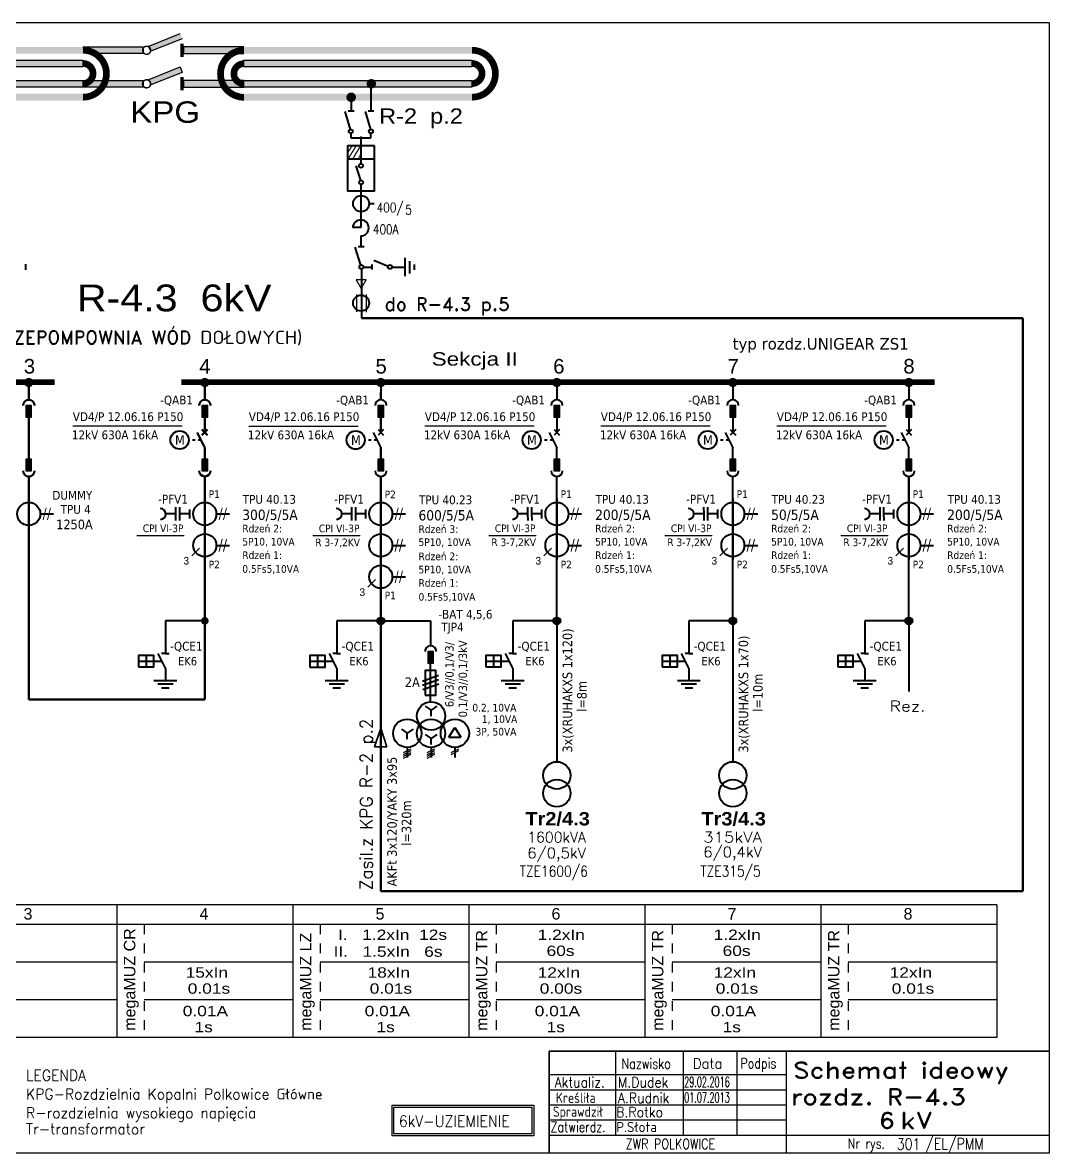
# Model space of a CAD drawing. Header units: millimetres. Extents: x 0 to 420, y 0 to 295.
# Drawn here: x 152.2 to 420.1, y 0 to 295 of the extents above; entities that cross this region are included whole.
import ezdxf
from ezdxf.enums import TextEntityAlignment as Align

# ---------------------------------------------------------------- set-up
doc = ezdxf.new("R2010")
doc.units = ezdxf.units.MM
doc.linetypes.add('EPL_DASH', pattern=[1, 0.5, -0.5])
for name, color, linetype, lineweight in [('EPLAN108', 5, 'Continuous', 35), ('EPLAN300', 5, 'Continuous', 25), ('EPLAN311', 1, 'Continuous', 25)]:
    doc.layers.add(name, color=color, linetype=linetype, lineweight=lineweight)
for name, color, linetype in [('LINIE', 7, 'Continuous'), ('NAPISY', 7, 'Continuous'), ('STYKI', 7, 'Continuous')]:
    doc.layers.add(name, color=color, linetype=linetype)
doc.styles.add('Arial', font='arial.ttf', dxfattribs={"width": 1.3, "oblique": 10, "height": 4})
doc.styles.add('Arial1', font='arialbd.ttf', dxfattribs={"width": 1.3, "oblique": 10, "height": 4})
doc.styles.add('ROMAND', font='romand', dxfattribs={"width": 0.8, "oblique": 10, "height": 6})
doc.styles.add('ROMANS', font='romans', dxfattribs={"width": 0.9, "oblique": 15, "height": 3.76})
doc.styles.add('Tahoma', font='tahoma.ttf')

# ---------------------------------------------------------------- blocks, each defined once
blk = doc.blocks.new('*U21')
at = {"color": 0}
mesh = blk.add_polyface(dxfattribs=at)
corners = [(0, 0), (3.75, 6.51), (-3.76, 6.5)]
mesh.append_faces([[corners[k] for k in face] for face in [(0, 1, 2)]], dxfattribs={"color": 0})

msp = doc.modelspace()

# ---------------------------------------------------------------- hatches: boundary and pattern name
at = {"layer": 'EPLAN300', "linetype": 'Continuous', "lineweight": 25, "ltscale": 4}
for points in [[(153.04, 192.08), (154.54, 192.08), (154.54, 195.08), (153.04, 195.08)], [(198.97, 192.09), (200.47, 192.09), (200.47, 195.09), (198.97, 195.09)], [(244.89, 192.08), (246.39, 192.08), (246.39, 195.08), (244.89, 195.08)], [(290.82, 192.09), (292.32, 192.09), (292.32, 195.09), (290.82, 195.09)], [(336.74, 192.09), (338.24, 192.09), (338.24, 195.09), (336.74, 195.09)], [(382.67, 192.09), (384.17, 192.09), (384.17, 195.09), (382.67, 195.09)], [(153.04, 178.08), (154.54, 178.08), (154.54, 181.08), (153.04, 181.08)], [(198.97, 178.09), (200.47, 178.09), (200.47, 181.09), (198.97, 181.09)], [(244.89, 178.08), (246.39, 178.08), (246.39, 181.08), (244.89, 181.08)], [(290.82, 178.09), (292.32, 178.09), (292.32, 181.09), (290.82, 181.09)], [(336.74, 178.09), (338.24, 178.09), (338.24, 181.09), (336.74, 181.09)], [(382.67, 178.09), (384.17, 178.09), (384.17, 181.09), (382.67, 181.09)], [(257.89, 127.9), (259.39, 127.9), (259.39, 130.9), (257.89, 130.9)]]:
    msp.add_hatch(color=7, dxfattribs=at).paths.add_polyline_path(points, flags=0)
h = msp.add_hatch(color=7, dxfattribs=at)
edge = h.paths.add_edge_path()
edge.add_arc((199.72, 138.9), 1, 0, 360)
h = msp.add_hatch(color=7, dxfattribs=at)
edge = h.paths.add_edge_path()
edge.add_arc((245.64, 138.9), 1, 0, 360)
h = msp.add_hatch(color=7, dxfattribs=at)
edge = h.paths.add_edge_path()
edge.add_arc((291.57, 138.9), 1, 0, 360)
h = msp.add_hatch(color=7, dxfattribs=at)
edge = h.paths.add_edge_path()
edge.add_arc((337.49, 138.9), 1, 0, 360)
h = msp.add_hatch(color=7, dxfattribs=at)
edge = h.paths.add_edge_path()
edge.add_arc((383.42, 138.9), 1, 0, 360)

# ---------------------------------------------------------------- linework, layer by layer
msp.add_line((0, 295), (420, 295))
at = {"color": 7}
for p, q in [((184.94, 288.79), (193.3, 292.17)), ((193.83, 290.73), (185.63, 287.55)), ((167.92, 288.67), (183.67, 288.67)), ((183.67, 286.92), (169.67, 286.92)), ((183.67, 288.67), (183.67, 286.92)), ((185.64, 287.68), (185, 288.9)), ((185.63, 287.55), (185.05, 288.79)), ((209.92, 288.67), (194.17, 288.67)), ((194.17, 288.67), (194.17, 286.92)), ((194.17, 286.92), (209.92, 286.92)), ((184.94, 280.04), (193.3, 283.42)), ((193.3, 283.42), (193.83, 281.98)), ((193.83, 281.98), (185.63, 278.8)), ((167.92, 279.92), (183.67, 279.92)), ((183.67, 278.17), (167.92, 278.17)), ((183.67, 279.92), (183.67, 278.17)), ((209.92, 279.92), (194.17, 279.92)), ((194.17, 279.92), (194.17, 278.17)), ((194.17, 278.17), (209.92, 278.17)), ((165.24, 189.75), (193.78, 189.75)), ((211.17, 189.74), (239.71, 189.74)), ((257.09, 189.75), (285.63, 189.75)), ((303.02, 189.75), (331.56, 189.75)), ((348.94, 189.75), (377.48, 189.75)), ((181.96, 161.19), (194.31, 161.19)), ((227.89, 161.16), (240.24, 161.16)), ((273.81, 161.19), (286.16, 161.19)), ((319.74, 161.19), (332.09, 161.19)), ((365.66, 161.19), (378.01, 161.19)), ((406.38, 64.82), (5.87, 64.82)), ((176.75, 64.82), (176.75, 30.16)), ((222.68, 64.82), (222.68, 30.16)), ((268.6, 64.82), (268.6, 30.16)), ((314.53, 64.82), (314.53, 30.16)), ((360.45, 64.82), (360.45, 30.16)), ((406.38, 64.82), (406.38, 30.16)), ((406.38, 59.69), (5.87, 59.69)), ((176.75, 49.84), (92.06, 49.84)), ((222.68, 49.84), (183.91, 49.84)), ((268.6, 49.84), (229.83, 49.84)), ((314.53, 49.84), (275.76, 49.84)), ((360.45, 49.84), (321.68, 49.84)), ((406.38, 49.84), (367.61, 49.84)), ((176.75, 40), (92.06, 40)), ((222.68, 40), (183.91, 40)), ((268.6, 40), (229.83, 40)), ((314.53, 40), (275.76, 40)), ((360.45, 40), (321.68, 40)), ((406.38, 40), (367.61, 40)), ((406.38, 30.16), (5.87, 30.16)), ((324.56, 26.59), (324.56, 20.5)), ((338.5, 26.59), (338.5, 4.69)), ((289.59, 20.5), (351.44, 20.5)), ((324.56, 20.5), (324.56, 4.69)), ((289.64, 16.58), (351.44, 16.58)), ((248.58, 12.56), (285.58, 12.56)), ((248.58, 4.56), (248.58, 12.56)), ((249.08, 12.06), (285.08, 12.06)), ((249.08, 5.06), (249.08, 12.06)), ((285.08, 12.06), (285.08, 5.06)), ((285.58, 12.56), (285.58, 4.56)), ((289.59, 12.66), (351.44, 12.66)), ((289.59, 8.73), (351.44, 8.73)), ((285.58, 4.56), (248.58, 4.56)), ((285.08, 5.06), (249.08, 5.06))]:
    msp.add_line(p, q, dxfattribs=at)
at = {"color": 7, "lineweight": 40}
for p, q in [((243.15, 272.01), (243.15, 278.14)), ((237.9, 274.64), (237.9, 272.01)), ((237.14, 272.01), (238.7, 272.01)), ((242.3, 272.01), (243.86, 272.01)), ((237.81, 266.08), (237.81, 264.93)), ((243.06, 264.93), (243.06, 266.08)), ((237.81, 264.93), (243.06, 264.93)), ((240.46, 264.93), (240.46, 258.16)), ((236.96, 259.48), (243.96, 259.48)), ((240.46, 252.77), (240.46, 241.51)), ((242.6, 247.8), (243.95, 247.8)), ((240.46, 241.51), (238.32, 241.51)), ((240.46, 241.55), (240.46, 241.51)), ((240.46, 239.33), (240.46, 236.61)), ((239.74, 236.61), (241.3, 236.61)), ((251.91, 233.61), (251.91, 228.8)), ((152.91, 231.94), (152.91, 230.5)), ((240.57, 230.8), (240.57, 217.86)), ((241.06, 231.23), (243.29, 231.23)), ((243.29, 231.87), (243.29, 230.62)), ((248.54, 231.23), (251.95, 231.23)), ((253.15, 232.76), (253.15, 229.57)), ((254.38, 231.91), (254.38, 230.47))]:
    msp.add_line(p, q, dxfattribs=at)
at = {"color": 7, "lineweight": 20}
for p, q in [((238.16, 262.88), (236.96, 260.99)), ((239.25, 262.88), (236.96, 259.23)), ((240.38, 262.89), (238.34, 259.48)), ((240.46, 260.79), (239.71, 259.48))]:
    msp.add_line(p, q, dxfattribs=at)
at = {"color": 7, "lineweight": 25}
for p, q in [((239.3, 224.07), (239.3, 219.51)), ((241.81, 224.1), (241.81, 219.49))]:
    msp.add_line(p, q, dxfattribs=at)
at = {"color": 7, "lineweight": 50}
for p, q in [((413.19, 217.86), (240.57, 217.86)), ((413.19, 217.86), (413.19, 68.34)), ((413.19, 68.34), (245.64, 68.34))]:
    msp.add_line(p, q, dxfattribs=at)
at = {"color": 7, "lineweight": 35}
for p, q in [((244.03, 106.07), (245.64, 110.9)), ((245.64, 110.9), (247.25, 106.07)), ((247.25, 106.07), (244.03, 106.07)), ((289.59, 0), (289.59, 26.59))]:
    msp.add_line(p, q, dxfattribs=at)
at = {"color": 7, "linetype": 'EPL_DASH', "ltscale": 5}
for p, q in [((183.91, 59.69), (183.91, 30.16)), ((229.83, 59.69), (229.83, 30.16)), ((275.76, 59.69), (275.76, 30.16)), ((321.68, 59.69), (321.68, 30.16)), ((367.61, 59.69), (367.61, 30.16))]:
    msp.add_line(p, q, dxfattribs=at)
at = {"color": 7, "const_width": 1.75}
for points in [[(167.92, 275.54, 0.414214), (174.05, 281.67, 0.414214), (167.92, 287.79, 1)], [(209.94, 287.77, 0.414214), (203.81, 281.64, 1)], [(269.42, 275.54, 0.414214), (275.55, 281.67, 0.414214), (269.42, 287.79, 1)], [(167.92, 279.1, 0.414214), (170.55, 281.72, 0.414214), (167.92, 284.35, 1)], [(209.92, 284.29, 0.414214), (207.3, 281.67, 1)], [(269.42, 279.1, 0.414214), (272.05, 281.72, 0.414214), (269.42, 284.35, 1)], [(203.81, 281.64, 0.414214), (209.94, 275.52, 1)], [(207.3, 281.67, 0.414214), (209.92, 279.04, 1)]]:
    msp.add_lwpolyline(points, format="xyb", dxfattribs=at)
at = {"color": 7}
for points, const_width in [([(183.5, 287.79, 1), (185.6, 287.79, 1)], 0.35), ([(183.51, 287.78, 1), (185.61, 287.78, 1)], 0.35), ([(183.44, 279.02, 1), (185.54, 279.02, 1)], 0.35), ([(183.5, 279.04, 1), (185.6, 279.04, 1)], 0.35), ([(242.55, 279.04, 1), (243.79, 279.04, 1)], 1.21), ([(242.55, 279.04, 1), (243.79, 279.04, 1)], 1.21), ([(237.27, 275.51, 1), (238.52, 275.51, 1)], 1.21), ([(237.3, 275.54, 1), (238.54, 275.54, 1)], 1.21), ([(153.19, 201.1, 1), (154.39, 201.1, 1)], 1.19), ([(153.3, 201.1, 1), (154.29, 201.1, 1)], 0.985), ([(199.12, 201.1, 1), (200.32, 201.1, 1)], 1.19), ([(199.19, 201.1, 1), (200.24, 201.1, 1)], 1.04), ([(245.04, 201.1, 1), (246.24, 201.1, 1)], 1.19), ([(245.14, 201.1, 1), (246.14, 201.1, 1)], 0.985), ([(245.14, 201.1, 1), (246.14, 201.1, 1)], 0.985), ([(290.97, 201.1, 1), (292.17, 201.1, 1)], 1.19), ([(291.07, 201.1, 1), (292.06, 201.1, 1)], 0.985), ([(336.89, 201.1, 1), (338.09, 201.1, 1)], 1.19), ([(336.99, 201.1, 1), (337.99, 201.1, 1)], 0.985), ([(382.82, 201.1, 1), (384.01, 201.1, 1)], 1.19), ([(382.92, 201.1, 1), (383.91, 201.1, 1)], 0.985)]:
    msp.add_lwpolyline(points, format="xyb", close=True, dxfattribs=dict(at, const_width=const_width))
for points in [[(108.42, 283.42), (108.42, 285.17), (167.92, 285.17), (167.92, 283.42)], [(209.92, 283.42), (209.92, 285.17), (269.42, 285.17), (269.42, 283.42)], [(108.42, 278.17), (108.42, 279.92), (167.92, 279.92), (167.92, 278.17)], [(209.92, 278.17), (209.92, 279.92), (269.42, 279.92), (269.42, 278.17)]]:
    msp.add_lwpolyline(points, close=True, dxfattribs=at)
at = {"color": 7, "lineweight": 40}
msp.add_lwpolyline([(243.96, 262.89), (236.96, 262.89), (236.96, 251.14), (243.96, 251.14)], close=True, dxfattribs=at)
at = {"color": 7, "const_width": 1.5}
msp.add_lwpolyline([(50.93, 201.18), (160.52, 201.18)], dxfattribs=at)
at = {"color": 7, "lineweight": 40, "const_width": 1.5}
msp.add_lwpolyline([(193.61, 201.18), (390.14, 201.18)], dxfattribs=at)
at = {"color": 7, "lineweight": 40}
for centre, radius in [((237.81, 266.61), 0.525), ((243.06, 266.61), 0.525), ((240.46, 257.64), 0.525), ((240.5, 253.29), 0.525), ((240.49, 247.76), 2.1), ((240.57, 231.25), 0.525), ((248.02, 231.25), 0.525), ((240.49, 221.82), 2.1), ((291.57, 98.59), 3.57), ((337.49, 98.59), 3.57), ((291.57, 93.95), 3.57), ((337.49, 93.95), 3.57)]:
    msp.add_circle(centre, radius, dxfattribs=at)
msp.add_arc((240.41, 241.43), 2.1, 271.3602, 177.8355, dxfattribs=at)
at = {"color": 7}
for points in [[(185.05, 288.79), (193.3, 292.17), (185.63, 287.55), (193.86, 290.73)], [(193.3, 289.54), (194.17, 289.54), (193.3, 286.04), (194.17, 286.04)], [(108.42, 288.67), (167.92, 288.67), (108.42, 286.92), (167.92, 286.92)], [(167.92, 288.67), (183.67, 288.67), (167.92, 286.92), (183.67, 286.92)], [(194.17, 288.67), (209.92, 288.67), (194.17, 286.92), (209.92, 286.92)], [(209.92, 288.67), (269.42, 288.67), (209.92, 286.92), (269.42, 286.92)], [(108.42, 285.17), (167.92, 285.17), (108.42, 283.42), (167.92, 283.42)], [(185.05, 280.04), (193.3, 283.42), (185.63, 278.8), (193.86, 281.98)], [(209.92, 285.17), (269.42, 285.17), (209.92, 283.42), (269.42, 283.42)], [(193.3, 280.79), (194.17, 280.79), (193.3, 277.29), (194.17, 277.29)], [(108.42, 279.92), (167.92, 279.92), (108.42, 278.17), (167.92, 278.17)], [(164.42, 278.17), (164.42, 278.17), (164.42, 278.17)], [(167.92, 279.92), (183.67, 279.92), (167.92, 279.92), (183.67, 278.17)], [(167.92, 279.92), (183.67, 279.92), (167.92, 278.17), (183.67, 278.17)], [(194.17, 279.92), (209.92, 279.92), (194.17, 278.17), (209.92, 279.92)], [(194.17, 279.92), (209.92, 279.92), (194.17, 278.17), (209.92, 278.17)], [(209.92, 279.92), (269.42, 279.92), (209.92, 278.17), (269.42, 278.17)], [(265.92, 278.17), (265.92, 278.17), (265.92, 278.17)], [(108.42, 276.42), (167.92, 276.42), (108.42, 274.67), (167.92, 274.67)], [(209.92, 276.42), (269.42, 276.42), (209.92, 274.67), (269.42, 274.67)]]:
    msp.add_solid(points, dxfattribs=at)
at = {"layer": 'EPLAN300', "color": 7, "linetype": 'Continuous', "lineweight": 50, "ltscale": 4}
for p, q in [((153.79, 198.58), (153.79, 196.58)), ((199.72, 198.59), (199.72, 196.59)), ((245.64, 198.58), (245.64, 196.58)), ((153.79, 179.08), (153.79, 192.08)), ((199.72, 192.09), (199.72, 188.09)), ((245.64, 192.08), (245.64, 188.08)), ((197.72, 188.09), (199.72, 184.09)), ((198.98, 188.82), (200.45, 187.35)), ((200.45, 188.82), (198.98, 187.35)), ((199.72, 179.09), (199.72, 184.09)), ((245.64, 179.08), (245.64, 184.08)), ((245.64, 174.58), (245.64, 176.58)), ((199.72, 170.81), (199.72, 154.81)), ((245.64, 170.81), (245.64, 146.81))]:
    msp.add_line(p, q, dxfattribs=at)
at = {"layer": 'EPLAN300', "color": 7, "linetype": 'Continuous', "lineweight": 40, "ltscale": 4}
for p, q in [((291.57, 198.59), (291.57, 196.59)), ((337.49, 198.59), (337.49, 196.59)), ((383.42, 198.59), (383.42, 196.59)), ((291.57, 192.09), (291.57, 188.09)), ((337.49, 192.09), (337.49, 188.09)), ((383.42, 192.09), (383.42, 188.09)), ((243.64, 188.08), (245.64, 184.08)), ((244.91, 188.82), (246.38, 187.34)), ((246.38, 188.82), (244.91, 187.34)), ((289.57, 188.09), (291.57, 184.09)), ((290.83, 188.82), (292.3, 187.35)), ((292.3, 188.82), (290.83, 187.35)), ((335.49, 188.09), (337.49, 184.09)), ((336.76, 188.82), (338.23, 187.35)), ((338.23, 188.82), (336.76, 187.35)), ((381.42, 188.09), (383.42, 184.09)), ((382.68, 188.82), (384.15, 187.35)), ((384.15, 188.82), (382.68, 187.35)), ((291.57, 179.09), (291.57, 184.09)), ((337.49, 179.09), (337.49, 184.09)), ((383.42, 179.09), (383.42, 184.09)), ((192.2, 166.81), (192.19, 168.55)), ((192.2, 166.81), (192.19, 168.55)), ((193.23, 166.81), (193.23, 168.55)), ((193.23, 166.81), (193.23, 168.55)), ((238.12, 166.81), (238.11, 168.55)), ((238.12, 166.81), (238.11, 168.55)), ((239.16, 166.81), (239.15, 168.55)), ((239.16, 166.81), (239.15, 168.55)), ((284.04, 166.81), (284.04, 168.55)), ((284.04, 166.81), (284.04, 168.55)), ((285.08, 166.81), (285.08, 168.55)), ((285.08, 166.81), (285.08, 168.55)), ((291.57, 170.81), (291.57, 154.81)), ((329.97, 166.81), (329.96, 168.55)), ((329.97, 166.81), (329.96, 168.55)), ((331.01, 166.81), (331, 168.55)), ((331.01, 166.81), (331, 168.55)), ((337.49, 170.81), (337.49, 154.81)), ((375.89, 166.81), (375.89, 168.55)), ((375.89, 166.81), (375.89, 168.55)), ((376.93, 166.81), (376.93, 168.55)), ((376.93, 166.81), (376.93, 168.55)), ((383.42, 170.81), (383.42, 154.81)), ((156.8, 166.81), (160.27, 166.81)), ((192.2, 166.81), (189.53, 166.8)), ((192.2, 165.07), (192.2, 166.81)), ((192.2, 165.07), (192.2, 166.81)), ((193.24, 165.06), (193.23, 166.81)), ((195.75, 166.81), (193.23, 166.81)), ((193.24, 165.06), (193.23, 166.81)), ((195.75, 168), (195.75, 165.63)), ((202.72, 166.81), (206.2, 166.81)), ((238.12, 166.81), (235.46, 166.8)), ((238.12, 165.07), (238.12, 166.81)), ((238.12, 165.07), (238.12, 166.81)), ((239.16, 165.06), (239.16, 166.81)), ((241.67, 166.81), (239.16, 166.81)), ((239.16, 165.06), (239.16, 166.81)), ((241.67, 168), (241.68, 165.63)), ((248.65, 166.81), (252.12, 166.81)), ((284.04, 166.81), (281.38, 166.8)), ((284.05, 165.07), (284.04, 166.81)), ((284.05, 165.07), (284.04, 166.81)), ((285.09, 165.06), (285.08, 166.81)), ((287.6, 166.81), (285.08, 166.81)), ((285.09, 165.06), (285.08, 166.81)), ((287.6, 168), (287.6, 165.63)), ((294.57, 166.81), (298.04, 166.81)), ((329.97, 166.81), (327.31, 166.8)), ((329.97, 165.07), (329.97, 166.81)), ((329.97, 165.07), (329.97, 166.81)), ((331.01, 165.06), (331.01, 166.81)), ((333.52, 166.81), (331.01, 166.81)), ((331.01, 165.06), (331.01, 166.81)), ((333.52, 168), (333.53, 165.63)), ((340.5, 166.81), (343.97, 166.81)), ((375.89, 166.81), (373.23, 166.8)), ((375.9, 165.07), (375.89, 166.81)), ((375.9, 165.07), (375.89, 166.81)), ((376.94, 165.06), (376.93, 166.81)), ((379.45, 166.81), (376.93, 166.81)), ((376.94, 165.06), (376.93, 166.81)), ((379.44, 168), (379.45, 165.63)), ((386.42, 166.81), (389.89, 166.81)), ((202.72, 158.61), (206.2, 158.61)), ((248.65, 158.61), (252.12, 158.61)), ((294.57, 158.61), (298.04, 158.61)), ((340.5, 158.61), (343.97, 158.61)), ((386.42, 158.61), (389.89, 158.61)), ((248.65, 150.41), (252.12, 150.41)), ((189.43, 134.37), (189.43, 130.37)), ((234.16, 134.36), (234.16, 130.36)), ((258.64, 134.9), (258.64, 132.4)), ((280.08, 134.37), (280.08, 130.37)), ((326.01, 134.37), (326.01, 130.37)), ((371.93, 134.37), (371.93, 130.37)), ((184.43, 129.87), (184.43, 126.87)), ((187.43, 130.37), (189.43, 126.37)), ((189.43, 130.37), (188.43, 130.37)), ((189.43, 130.37), (190.43, 130.37)), ((229.16, 129.86), (229.16, 126.86)), ((232.16, 130.36), (234.16, 126.36)), ((234.16, 130.36), (233.16, 130.36)), ((234.16, 130.36), (235.16, 130.36)), ((275.08, 129.87), (275.08, 126.87)), ((278.08, 130.37), (280.08, 126.37)), ((280.08, 130.37), (279.08, 130.37)), ((280.08, 130.37), (281.08, 130.37)), ((321.01, 129.87), (321.01, 126.87)), ((324.01, 130.37), (326.01, 126.37)), ((326.01, 130.37), (325.01, 130.37)), ((326.01, 130.37), (327.01, 130.37)), ((366.93, 129.87), (366.93, 126.87)), ((369.93, 130.37), (371.93, 126.37)), ((371.93, 130.37), (370.93, 130.37)), ((371.93, 130.37), (372.93, 130.37)), ((182.43, 128.37), (188.43, 128.37)), ((227.16, 128.36), (233.16, 128.36)), ((258.64, 117.78), (258.64, 127.9)), ((273.08, 128.37), (279.08, 128.37)), ((319.01, 128.37), (325.01, 128.37)), ((364.93, 128.37), (370.93, 128.37)), ((189.43, 126.37), (189.43, 123.37)), ((234.16, 126.36), (234.16, 123.36)), ((256.54, 123.21), (260.7, 124.7)), ((280.08, 126.37), (280.08, 123.37)), ((326.01, 126.37), (326.01, 123.37)), ((371.93, 126.37), (371.93, 123.37)), ((186.43, 123.37), (192.43, 123.37)), ((191.43, 122.37), (187.43, 122.37)), ((190.43, 121.37), (188.43, 121.37)), ((231.16, 123.36), (237.16, 123.36)), ((236.16, 122.36), (232.16, 122.36)), ((235.16, 121.36), (233.16, 121.36)), ((256.56, 122.09), (260.72, 123.59)), ((256.58, 120.97), (260.75, 122.47)), ((277.08, 123.37), (283.08, 123.37)), ((282.08, 122.37), (278.08, 122.37)), ((281.08, 121.37), (279.08, 121.37)), ((323.01, 123.37), (329.01, 123.37)), ((328.01, 122.37), (324.01, 122.37)), ((327.01, 121.37), (325.01, 121.37)), ((368.93, 123.37), (374.93, 123.37)), ((373.93, 122.37), (369.93, 122.37)), ((372.93, 121.37), (370.93, 121.37)), ((257.21, 116.65), (258.76, 115.62)), ((260.3, 116.65), (258.76, 115.62)), ((258.76, 114.08), (258.76, 115.62)), ((251, 110.61), (252.54, 109.58)), ((254.09, 110.61), (252.54, 109.58)), ((252.54, 108.04), (252.54, 109.58)), ((257.21, 109.22), (258.75, 108.19)), ((260.3, 109.22), (258.75, 108.19)), ((263.42, 108.55), (264.96, 111.11)), ((264.96, 111.11), (266.5, 108.55)), ((258.75, 106.65), (258.75, 108.19)), ((263.42, 108.55), (266.5, 108.55)), ((252.54, 105.87), (252.54, 103.22)), ((258.75, 105.87), (258.75, 103.22)), ((264.96, 105.87), (264.96, 103.22))]:
    msp.add_line(p, q, dxfattribs=at)
at = {"layer": 'EPLAN300', "color": 7, "linetype": 'EPL_DASH', "lineweight": 40, "ltscale": 1.5}
for p, q in [((198.72, 186.09), (195.54, 186.09)), ((244.64, 186.08), (241.47, 186.08)), ((290.57, 186.09), (287.39, 186.09)), ((336.49, 186.09), (333.32, 186.09)), ((382.42, 186.09), (379.24, 186.09))]:
    msp.add_line(p, q, dxfattribs=at)
at = {"layer": 'EPLAN300', "color": 7, "linetype": 'Continuous', "lineweight": 25, "ltscale": 4}
for p, q in [((153.79, 174.58), (153.79, 176.58)), ((199.72, 174.59), (199.72, 176.59)), ((291.57, 174.59), (291.57, 176.59)), ((337.49, 174.59), (337.49, 176.59)), ((383.42, 174.59), (383.42, 176.59)), ((251.56, 104.52), (253.56, 105.52)), ((251.56, 104.05), (253.56, 105.05)), ((251.56, 103.58), (253.56, 104.58)), ((251.56, 103.11), (253.56, 104.11)), ((257.77, 104.52), (259.77, 105.52)), ((257.77, 104.05), (259.77, 105.05)), ((257.77, 103.58), (259.77, 104.58)), ((257.77, 103.11), (259.77, 104.11)), ((263.97, 104.52), (265.97, 105.52)), ((263.97, 104.05), (265.97, 105.05))]:
    msp.add_line(p, q, dxfattribs=at)
at = {"layer": 'EPLAN300', "color": 7, "linetype": 'Continuous', "lineweight": 20, "ltscale": 4}
for p, q in [((158.29, 168.39), (157.5, 165.23)), ((159.48, 168.39), (158.69, 165.23)), ((204.22, 168.39), (203.43, 165.23)), ((205.41, 168.39), (204.61, 165.23)), ((250.14, 168.39), (249.35, 165.23)), ((251.33, 168.39), (250.54, 165.23)), ((296.07, 168.39), (295.28, 165.23)), ((297.25, 168.39), (296.46, 165.23)), ((341.99, 168.39), (341.2, 165.23)), ((343.18, 168.39), (342.39, 165.23)), ((387.92, 168.39), (387.13, 165.23)), ((389.1, 168.39), (388.31, 165.23)), ((204.22, 160.19), (203.43, 157.03)), ((205.41, 160.19), (204.61, 157.03)), ((250.14, 160.19), (249.35, 157.03)), ((251.33, 160.19), (250.54, 157.03)), ((296.07, 160.19), (295.28, 157.03)), ((297.25, 160.19), (296.46, 157.03)), ((341.99, 160.19), (341.2, 157.03)), ((343.18, 160.19), (342.39, 157.03)), ((387.92, 160.19), (387.13, 157.03)), ((389.1, 160.19), (388.31, 157.03)), ((198.34, 157.87), (196.34, 155.87)), ((290.19, 157.87), (288.19, 155.87)), ((336.12, 157.87), (334.12, 155.87)), ((382.04, 157.87), (380.04, 155.87)), ((250.14, 151.99), (249.35, 148.83)), ((251.33, 151.99), (250.54, 148.83)), ((244.27, 149.67), (242.27, 147.67))]:
    msp.add_line(p, q, dxfattribs=at)
at = {"layer": 'EPLAN300', "color": 7, "linetype": 'Continuous', "lineweight": 25, "ltscale": 4}
for points in [[(153.04, 192.08), (154.54, 192.08), (154.54, 195.08), (153.04, 195.08)], [(198.97, 192.09), (200.47, 192.09), (200.47, 195.09), (198.97, 195.09)], [(244.89, 192.08), (246.39, 192.08), (246.39, 195.08), (244.89, 195.08)], [(290.82, 192.09), (292.32, 192.09), (292.32, 195.09), (290.82, 195.09)], [(336.74, 192.09), (338.24, 192.09), (338.24, 195.09), (336.74, 195.09)], [(382.67, 192.09), (384.17, 192.09), (384.17, 195.09), (382.67, 195.09)], [(153.04, 178.08), (154.54, 178.08), (154.54, 181.08), (153.04, 181.08)], [(198.97, 178.09), (200.47, 178.09), (200.47, 181.09), (198.97, 181.09)], [(244.89, 178.08), (246.39, 178.08), (246.39, 181.08), (244.89, 181.08)], [(290.82, 178.09), (292.32, 178.09), (292.32, 181.09), (290.82, 181.09)], [(336.74, 178.09), (338.24, 178.09), (338.24, 181.09), (336.74, 181.09)], [(382.67, 178.09), (384.17, 178.09), (384.17, 181.09), (382.67, 181.09)], [(257.89, 127.9), (259.39, 127.9), (259.39, 130.9), (257.89, 130.9)]]:
    msp.add_lwpolyline(points, close=True, dxfattribs=at)
at = {"layer": 'EPLAN300', "color": 7, "linetype": 'Continuous', "lineweight": 40, "ltscale": 4}
for points in [[(182.43, 126.87), (186.43, 126.87), (186.43, 129.87), (182.43, 129.87)], [(227.16, 126.86), (231.16, 126.86), (231.16, 129.86), (227.16, 129.86)], [(273.08, 126.87), (277.08, 126.87), (277.08, 129.87), (273.08, 129.87)], [(319.01, 126.87), (323.01, 126.87), (323.01, 129.87), (319.01, 129.87)], [(364.93, 126.87), (368.93, 126.87), (368.93, 129.87), (364.93, 129.87)], [(257.24, 119.56), (260.04, 119.56), (260.04, 125.96), (257.24, 125.96)]]:
    msp.add_lwpolyline(points, close=True, dxfattribs=at)
for centre, radius in [((193.15, 186.09), 2.39), ((239.08, 186.08), 2.39), ((285, 186.09), 2.39), ((330.93, 186.09), 2.39), ((376.85, 186.09), 2.39), ((153.79, 166.81), 3), ((199.72, 166.81), 3), ((245.64, 166.81), 3), ((291.57, 166.81), 3), ((337.49, 166.81), 3), ((383.42, 166.81), 3), ((199.72, 158.61), 3), ((245.64, 158.61), 3), ((291.57, 158.61), 3), ((337.49, 158.61), 3), ((383.42, 158.61), 3), ((245.64, 150.41), 3)]:
    msp.add_circle(centre, radius, dxfattribs=at)
at = {"layer": 'EPLAN300', "color": 7, "linetype": 'Continuous', "lineweight": 25, "ltscale": 4}
for centre in [(245.64, 138.9), (291.57, 138.9), (337.49, 138.9), (383.42, 138.9)]:
    msp.add_circle(centre, 1, dxfattribs=at)
at = {"layer": 'EPLAN300', "color": 7, "linetype": 'Continuous', "lineweight": 40, "ltscale": 19.32}
for centre in [(258.76, 114.08), (252.54, 109.58), (258.75, 109.58), (264.96, 109.58)]:
    msp.add_circle(centre, 3.7, dxfattribs=at)
at = {"layer": 'EPLAN300', "color": 7, "linetype": 'Continuous', "lineweight": 50, "ltscale": 4}
for centre, start, end in [((153.79, 195.08), 0, 180), ((199.72, 195.09), 0, 180), ((153.79, 178.08), 180, 0), ((199.72, 178.09), 180, 0)]:
    msp.add_arc(centre, 1.5, start, end, dxfattribs=at)
at = {"layer": 'EPLAN300', "color": 7, "linetype": 'Continuous', "lineweight": 40, "ltscale": 4}
for centre, radius, start, end in [((245.64, 195.08), 1.5, 0, 180), ((291.57, 195.09), 1.5, 0, 180), ((337.49, 195.09), 1.5, 0, 180), ((383.42, 195.09), 1.5, 0, 180), ((245.64, 178.09), 1.5, 180, 0), ((291.57, 178.09), 1.5, 180, 0), ((337.49, 178.09), 1.5, 180, 0), ((383.42, 178.09), 1.5, 180, 0), ((188.11, 166.8), 1.42, 270.3473, 90.291), ((234.04, 166.8), 1.42, 270.3473, 90.291), ((279.96, 166.8), 1.42, 270.3473, 90.291), ((325.88, 166.8), 1.42, 270.3473, 90.291), ((371.81, 166.8), 1.42, 270.3473, 90.291), ((258.64, 130.9), 1.5, 0, 180)]:
    msp.add_arc(centre, radius, start, end, dxfattribs=at)
at = {"layer": 'EPLAN311', "color": 7, "linetype": 'Continuous', "lineweight": 50, "ltscale": 4}
for p, q in [((153.79, 201.18), (153.79, 198.58)), ((199.72, 201.18), (199.72, 198.59)), ((153.79, 176.58), (153.79, 118.36)), ((199.72, 118.36), (199.72, 176.59)), ((245.64, 176.59), (245.64, 170.81)), ((245.64, 137.89), (245.64, 172.89)), ((245.64, 137.9), (245.64, 68.34)), ((153.79, 118.36), (199.72, 118.36))]:
    msp.add_line(p, q, dxfattribs=at)
at = {"layer": 'EPLAN311', "color": 7, "linetype": 'Continuous', "lineweight": 40, "ltscale": 4}
for p, q in [((245.64, 201.18), (245.64, 198.58)), ((291.57, 201.18), (291.57, 198.59)), ((337.49, 201.18), (337.49, 198.59)), ((383.42, 201.18), (383.42, 198.59)), ((291.57, 137.9), (291.57, 176.59)), ((337.49, 137.9), (337.49, 176.59)), ((383.42, 176.59), (383.42, 170.81)), ((383.42, 137.9), (383.42, 176.59)), ((199.91, 138.9), (189.43, 138.9)), ((189.43, 138.9), (189.43, 134.37)), ((244.64, 138.9), (234.16, 138.9)), ((234.16, 138.9), (234.16, 134.36)), ((246.64, 138.9), (258.64, 138.9)), ((256.64, 138.9), (258.64, 138.9)), ((258.64, 138.9), (258.64, 134.9)), ((258.64, 138.9), (258.64, 136.9)), ((290.57, 138.9), (280.08, 138.9)), ((280.08, 138.9), (280.08, 134.37)), ((336.49, 138.9), (326.01, 138.9)), ((326.01, 138.9), (326.01, 134.37)), ((382.42, 138.9), (371.93, 138.9)), ((371.93, 138.9), (371.93, 134.37)), ((291.57, 137.9), (291.57, 102.15)), ((337.49, 137.9), (337.49, 102.15)), ((383.42, 137.9), (383.42, 120.48))]:
    msp.add_line(p, q, dxfattribs=at)
at = {"layer": 'EPLAN311', "color": 7, "linetype": 'Continuous', "lineweight": 25, "ltscale": 4}
for p, q in [((199.72, 176.59), (199.72, 170.81)), ((291.57, 176.59), (291.57, 170.81)), ((337.49, 176.59), (337.49, 170.81))]:
    msp.add_line(p, q, dxfattribs=at)
at = {"layer": 'LINIE', "color": 7}
for p, q in [((420, 42.1), (420, 1)), ((306.91, 26.59), (306.91, 4.69)), ((420, 0), (294, 0)), ((420, 1), (420, 1))]:
    msp.add_line(p, q, dxfattribs=at)
at = {"layer": 'LINIE', "color": 7, "lineweight": 35}
msp.add_line((289.59, 26.59), (420, 26.59), dxfattribs=at)
at = {"layer": 'LINIE', "color": 7, "lineweight": 30}
msp.add_line((351.44, 26.59), (351.44, -0.03), dxfattribs=at)
at = {"layer": 'LINIE', "color": 7, "lineweight": 25}
msp.add_line((289.59, 4.69), (420.08, 4.69), dxfattribs=at)
at = {"layer": 'STYKI', "color": 7}
for p, q in [((420, 295), (420, 0)), ((420, 0), (0, 0)), ((420, 1), (420, 1))]:
    msp.add_line(p, q, dxfattribs=at)
at = {"layer": 'STYKI', "color": 7, "lineweight": 40}
for p, q in [((236.27, 271.84), (237.66, 267.11)), ((241.52, 271.84), (242.91, 267.11)), ((239.09, 257.6), (240.33, 253.79)), ((238.84, 236.44), (240.37, 231.74)), ((243.81, 233), (247.53, 231.46))]:
    msp.add_line(p, q, dxfattribs=at)
at = {"layer": 'STYKI', "color": 7, "lineweight": 40, "const_width": 0.35}
msp.add_lwpolyline([(240.25, 264.93, 1), (240.67, 264.93, 1)], format="xyb", close=True, dxfattribs=at)

# ---------------------------------------------------------------- block references
at = {"color": 7, "lineweight": 40, "xscale": 0.3500000000000227, "yscale": 0.3500000000000227, "zscale": 0.3500000000000227}
msp.add_blockref('*U21', (240.55, 225.6), dxfattribs=at)

# ---------------------------------------------------------------- texts
at = {"color": 7}
for s, height, style, width, p in [('R-2  p.2', 4, 'Arial', 1.1, (245.19, 268.62)), ('400/', 2.5, 'ROMAND', 0.8, (244.57, 245.5)), ('5', 2.5, 'ROMAND', 0.8, (252.04, 244.91)), ('400A', 2.5, 'ROMAND', 0.8, (243.57, 239.81)), ('Sekcja II', 3.5, 'Arial', 1.2, (258.91, 205.5)), ('Rez.', 2.75, 'ROMAND', 1.2, (378.41, 115.28)), ('TZE1600/6', 2.75, 'ROMAND', 0.85, (281.92, 72.2)), ('TZE315/5', 2.75, 'ROMAND', 0.85, (329.03, 72.2)), ('I.   1.2xIn  12s', 2.7, 'Arial', 1.2, (234.49, 55.65)), ('1.2xIn', 2.7, 'Arial', 1.2, (286.56, 55.65)), ('1.2xIn', 2.7, 'Arial', 1.2, (332.48, 55.65)), ('II.   1.5xIn   6s', 2.7, 'Arial', 1.2, (233.32, 51.26)), ('60s', 2.7, 'Arial', 1.2, (288.89, 51.47)), ('60s', 2.7, 'Arial', 1.2, (334.82, 51.47)), ('15xIn', 2.7, 'Arial', 1.2, (194.71, 45.81)), ('18xIn', 2.7, 'Arial', 1.2, (242.19, 45.81)), ('12xIn', 2.7, 'Arial', 1.2, (286.56, 45.81)), ('12xIn', 2.7, 'Arial', 1.2, (332.48, 45.81)), ('12xIn', 2.7, 'Arial', 1.2, (378.41, 45.81)), ('0.01s', 2.7, 'Arial', 1.2, (195.26, 41.62)), ('0.01s', 2.7, 'Arial', 1.2, (242.74, 41.62)), ('0.00s', 2.7, 'Arial', 1.2, (287.11, 41.62)), ('0.01s', 2.7, 'Arial', 1.2, (333.03, 41.62)), ('0.01s', 2.7, 'Arial', 1.2, (378.96, 41.62)), ('0.01A', 2.7, 'Arial', 1.2, (193.96, 35.75)), ('0.01A', 2.7, 'Arial', 1.2, (241.43, 35.75)), ('0.01A', 2.7, 'Arial', 1.2, (285.8, 35.75)), ('0.01A', 2.7, 'Arial', 1.2, (331.73, 35.75)), ('1s', 2.7, 'Arial', 1.2, (197.03, 31.57)), ('1s', 2.7, 'Arial', 1.2, (244.51, 31.57)), ('1s', 2.7, 'Arial', 1.2, (288.88, 31.57)), ('1s', 2.7, 'Arial', 1.2, (334.81, 31.57)), ('Nazwisko', 2.66, 'ROMANS', 0.8, (308.45, 22.04)), ('Data', 2.66, 'ROMANS', 0.95, (327.07, 22.07)), ('Podpis', 2.66, 'ROMANS', 0.8, (339.46, 22.13)), ('LEGENDA', 2.8, 'ROMAND', 0.95, (153.09, 18.93)), ('Aktualiz.', 2.66, 'ROMANS', 0.9, (290.99, 17.18)), ('M.Dudek', 2.66, 'ROMANS', 0.9, (307.5, 17.16)), ('29.02.2016', 2.66, 'ROMANS', 0.58, (324.79, 17.28)), ('KPG-Rozdzielnia Kopalni Polkowice Główne', 2.8, 'ROMAND', 0.95, (153.09, 14.03)), ('Kreśliła', 2.66, 'ROMANS', 0.8, (291.32, 13.13)), ('A.Rudnik', 2.66, 'ROMANS', 0.9, (307.5, 13.09)), ('01.07.2013', 2.66, 'ROMANS', 0.58, (324.79, 13.21)), ('R-rozdzielnia wysokiego napięcia', 2.8, 'ROMAND', 0.95, (153.09, 9.13)), ('Sprawdził', 2.66, 'ROMANS', 0.8, (290.55, 9.51)), ('B.Rotko', 2.66, 'ROMANS', 0.9, (307.06, 9.39)), ('6kV-UZIEMIENIE', 3, 'ROMAND', 0.9, (250.34, 6.85)), ('Tr-transformator', 2.8, 'ROMAND', 0.95, (153.09, 4.93)), ('Zatwierdz.', 2.66, 'ROMANS', 0.8, (289.91, 5.51)), ('P.Słota', 2.66, 'ROMANS', 0.9, (307.06, 5.52)), ('ZWR POLKOWICE', 2.66, 'ROMANS', 0.8, (309.54, 1.09)), ('Nr rys.', 2.66, 'ROMANS', 0.8, (367.45, 1.2)), ('301', 3, 'ROMAND', 0.8, (380.27, 0.88)), ('/EL/PMM', 3, 'ROMAND', 0.8, (387.66, 0.96))]:
    msp.add_text(s, height=height, dxfattribs=dict(at, style=style, width=width)).set_placement(p)
at = {"color": 7, "lineweight": 25, "style": 'ROMAND'}
msp.add_text('       do R-4.3 p.5', height=3.5, dxfattribs=at).set_placement((228.32, 219.81))
at = {"color": 7}
for s, height, style, p in [('(PRZEPOMPOWNIA WÓD DOŁOWYCH)', 3.5, 'ROMAND', (141.7, 211.11)), ('3', 3.8, 'Arial', (152.49, 203.44)), ('4', 3.8, 'Arial', (198.26, 203.44)), ('5', 3.8, 'Arial', (244.25, 203.44)), ('6', 3.8, 'Arial', (290.62, 203.44)), ('7', 3.8, 'Arial', (336.11, 203.44)), ('8', 3.8, 'Arial', (381.98, 203.44)), ('3', 3, 'Arial', (152.41, 60.97)), ('4', 3, 'Arial', (198.33, 60.97)), ('5', 3, 'Arial', (244.26, 60.97)), ('6', 3, 'Arial', (290.18, 60.97)), ('7', 3, 'Arial', (336.11, 60.97)), ('8', 3, 'Arial', (382.03, 60.97))]:
    msp.add_text(s, height=height, dxfattribs=dict(at, style=style)).set_placement(p)
at = {"color": 7, "lineweight": 35, "style": 'ROMAND'}
msp.add_text('Zasil.z KPG R-2 p.2', height=3.2, rotation=90, dxfattribs=at).set_placement((243.44, 68.69))
at = {"color": 7, "lineweight": 25, "style": 'ROMAND'}
for s, width, p, p2 in [('1600kVA', 0.854432, (283.83, 81.1), (299.16, 81.1)), ('315kVA', 1.000489, (329.76, 81.1), (345.09, 81.1)), ('6/0,5kV', 0.893566, (283.86, 76.97), (299.19, 76.97)), ('6/0,4kV', 0.893566, (329.78, 77.21), (345.11, 77.21))]:
    msp.add_text(s, height=2.75, dxfattribs=dict(at, width=width)).set_placement(p, p2, align=Align.FIT)
at = {"color": 7, "style": 'Arial'}
for s, p in [('megaMUZ CR', (181.6, 31.93)), ('megaMUZ LZ', (227.52, 31.93)), ('megaMUZ TR', (273.45, 31.93)), ('megaMUZ TR', (319.37, 31.93)), ('megaMUZ TR', (365.3, 31.93))]:
    msp.add_text(s, height=3, rotation=90, dxfattribs=at).set_placement(p)
at = {"color": 7, "lineweight": 40, "style": 'ROMAND', "width": 1.2}
for s, p in [('Schemat ideowy', (353.22, 19.56)), ('rozdz. R-4.3', (352.59, 12.62)), ('kV', (381.19, 6.41))]:
    msp.add_text(s, height=4.2, dxfattribs=at).set_placement(p)
at = {"color": 7, "lineweight": 35, "style": 'ROMAND', "width": 1.2}
msp.add_text('6', height=4.2, dxfattribs=at).set_placement((375.51, 6.43))
at = {"color": 7, "lineweight": 40, "style": 'Tahoma', "width": 1.1}
msp.add_attdef('typ rozdz.UNIGEAR ZS1', text='17_20901[1]', height=3, dxfattribs=at).set_placement((337.45, 212.7), align=Align.TOP_LEFT)
at = {"color": 7, "style": 'Tahoma'}
for tag, text, height, p in [('-QAB1', '17_20010', 2.3, (188.07, 197.67)), ('-QAB1', '17_20010', 2.3, (234, 197.66)), ('-QAB1', '17_20010', 2.3, (279.92, 197.67)), ('-QAB1', '17_20010', 2.3, (325.85, 197.67)), ('-QAB1', '17_20010', 2.3, (371.77, 197.67)), ('VD4/P 12.06.16 P150', '17_20027', 2.3, (165.27, 193.33)), ('VD4/P 12.06.16 P150', '17_20027', 2.3, (211.19, 193.32)), ('VD4/P 12.06.16 P150', '17_20027', 2.3, (257.12, 193.33)), ('VD4/P 12.06.16 P150', '17_20027', 2.3, (303.04, 193.33)), ('VD4/P 12.06.16 P150', '17_20027', 2.3, (348.97, 193.33)), ('DUMMY', '17_20010', 2.3, (159.94, 172.82)), ('TPU 40.13', '17_20027', 2.3, (209.61, 171.76)), ('TPU 40.23', '17_20027', 2.3, (255.59, 171.63)), ('TPU 40.13', '17_20027', 2.3, (301.68, 171.76)), ('TPU 40.23', '17_20027', 2.3, (347.61, 171.76)), ('TPU 40.13', '17_20027', 2.3, (393.53, 171.76)), ('TPU 4', '17_20027', 2.3, (162.1, 169.15)), ('1250A', '17_20901[1]', 2.5, (160.94, 165.32)), ('300/5/5A', '17_20901[1]', 2.7, (209.5, 167.93)), ('600/5/5A', '17_20901[1]', 2.7, (255.48, 167.8)), ('200/5/5A', '17_20901[1]', 2.7, (301.57, 167.93)), ('50/5/5A', '17_20901[1]', 2.7, (347.49, 167.93)), ('200/5/5A', '17_20901[1]', 2.7, (393.42, 167.93)), ('Rdzeń 2:', '17_20901[2]', 2, (209.5, 163.99)), ('Rdzeń 3:', '17_20901[2]', 2, (255.48, 163.85)), ('Rdzeń 2:', '17_20901[2]', 2, (301.57, 163.99)), ('Rdzeń 2:', '17_20901[2]', 2, (347.49, 163.99)), ('Rdzeń 2:', '17_20901[2]', 2, (393.42, 163.99)), ('5P10, 10VA', '17_20901[2]', 2, (209.5, 160.56)), ('5P10, 10VA', '17_20901[2]', 2, (255.48, 160.43)), ('5P10, 10VA', '17_20901[2]', 2, (301.57, 160.56)), ('5P10, 10VA', '17_20901[2]', 2, (347.49, 160.56)), ('5P10, 10VA', '17_20901[2]', 2, (393.42, 160.56)), ('Rdzeń 1:', '17_20901[3]', 2, (209.5, 157.05)), ('Rdzeń 2:', '17_20901[2]', 2, (255.48, 156.73)), ('Rdzeń 1:', '17_20901[3]', 2, (301.57, 157.05)), ('Rdzeń 1:', '17_20901[3]', 2, (347.49, 157.05)), ('Rdzeń 1:', '17_20901[3]', 2, (393.42, 157.05)), ('0.5Fs5,10VA', '17_20901[3]', 2, (209.5, 153.45)), ('0.5Fs5,10VA', '17_20901[3]', 2, (301.57, 153.45)), ('0.5Fs5,10VA', '17_20901[3]', 2, (347.49, 153.45)), ('0.5Fs5,10VA', '17_20901[3]', 2, (393.42, 153.45)), ('5P10, 10VA', '17_20901[2]', 2, (255.48, 153.3)), ('Rdzeń 1:', '17_20901[3]', 2, (255.48, 149.79)), ('0.5Fs5,10VA', '17_20901[3]', 2, (255.48, 146.19)), ('TJP4', '17_20027', 2.3, (261.44, 138.44)), ('-QCE1', '17_20010', 2.3, (235.42, 133.44)), ('-QCE1', '17_20010', 2.3, (281.34, 133.45)), ('-QCE1', '17_20010', 2.3, (327.27, 133.45)), ('-QCE1', '17_20010', 2.3, (373.19, 133.45)), ('EK6', '17_20027', 2.2, (192.72, 129.49)), ('EK6', '17_20027', 2.2, (237.45, 129.48)), ('EK6', '17_20027', 2.2, (283.37, 129.49)), ('EK6', '17_20027', 2.2, (329.3, 129.49)), ('EK6', '17_20027', 2.2, (375.22, 129.49)), ('2A', '17_20901[1]', 2.5, (251.92, 124.16)), ('0.2, 10VA', '17_20027', 2, (269.53, 117.25)), ('1, 10VA', '17_20027', 2, (272.02, 114.25)), ('3P, 50VA', '17_20027', 2, (270.36, 110.99))]:
    msp.add_attdef(tag, text=text, height=height, dxfattribs=at).set_placement(p, align=Align.TOP_LEFT)
for p in [(165.03, 187.43), (210.95, 187.42), (256.88, 187.43), (302.8, 187.43), (348.73, 187.43)]:
    msp.add_attdef('12kV 630A 16kA', text='17_20901[1]', height=2.3, dxfattribs=at).set_placement(p, align=Align.MIDDLE_LEFT)
for p in [(195.3, 168.81), (241.23, 168.81), (287.15, 168.81), (333.08, 168.81), (379, 168.81)]:
    msp.add_attdef('-PFV1', text='17_20010', height=2.3, dxfattribs=at).set_placement(p, align=Align.BOTTOM_RIGHT)
for tag, p in [('CPI VI-3P', (194.14, 164.05)), ('CPI VI-3P', (240.07, 164.02)), ('CPI VI-3P', (285.99, 164.05)), ('CPI VI-3P', (331.92, 164.05)), ('CPI VI-3P', (377.84, 164.05)), ('R 3-7,2KV', (240.2, 160.38)), ('R 3-7,2KV', (286.13, 160.41)), ('R 3-7,2KV', (332.05, 160.41)), ('R 3-7,2KV', (377.98, 160.41))]:
    msp.add_attdef(tag, text='17_20027', height=2, dxfattribs=at).set_placement(p, align=Align.TOP_RIGHT)
at = {"color": 7, "lineweight": 30}
for p in [(195.62, 155.6), (287.47, 155.6), (333.4, 155.6), (379.32, 155.6), (241.55, 147.4)]:
    msp.add_attdef('3', text='17_20901[10]', height=2, dxfattribs=at).set_placement(p, align=Align.TOP_RIGHT)
at = {"color": 7, "lineweight": 40, "style": 'Tahoma'}
for tag, p in [('-BAT 4,5,6', (260.65, 141.78)), ('-QCE1', (190.69, 133.45))]:
    msp.add_attdef(tag, text='17_20010', height=2.3, dxfattribs=at).set_placement(p, align=Align.TOP_LEFT)
at = {"color": 7, "style": 'Tahoma'}
for tag, p in [('6/V3//0,1/V3/', (262.44, 116.39)), ('0,1/V3//0,1/3kV', (265.93, 113.72))]:
    msp.add_attdef(tag, text='17_20027', height=2.2, rotation=90, dxfattribs=at).set_placement(p, align=Align.TOP_LEFT)
at = {"layer": 'EPLAN108', "color": 7, "style": 'Tahoma'}
for s, p in [('3x(XRUHAKXS 1x120)', (296.32, 104.53)), ('3x(XRUHAKXS 1x70)', (342.25, 104.53)), ('l=10m', (346.01, 115.17)), ('l=8m', (300.09, 115.17)), ('AKFt 3x120/YAKY 3x95', (250.56, 69.61)), ('l=320m', (254.33, 80.25))]:
    msp.add_text(s, height=2.5, rotation=90, dxfattribs=at).set_placement(p, align=Align.BOTTOM_LEFT)
at = {"layer": 'EPLAN300', "color": 7, "style": 'Tahoma'}
for p in [(193.21, 186.09), (239.14, 186.08), (285.06, 186.09), (330.99, 186.09), (376.91, 186.09)]:
    msp.add_text('M', height=2.5, dxfattribs=at).set_placement(p, align=Align.MIDDLE_CENTER)
for s, p in [('P1', (200.72, 170.36)), ('P2', (246.64, 170.29)), ('P1', (292.57, 170.36)), ('P1', (338.49, 170.36)), ('P1', (384.42, 170.36))]:
    msp.add_text(s, height=2, dxfattribs=at).set_placement(p, align=Align.BOTTOM_LEFT)
for s, p in [('P2', (200.72, 154.61)), ('P2', (292.57, 154.61)), ('P2', (338.49, 154.61)), ('P2', (384.42, 154.61)), ('P1', (246.64, 146.54))]:
    msp.add_text(s, height=2, dxfattribs=at).set_placement(p, align=Align.TOP_LEFT)
at = {"layer": 'LINIE', "color": 7, "style": 'Arial', "width": 1.1}
for s, height, p in [('KPG', 5.6, (189.37, 271.66)), ('R-4.3  6kV', 7, (191.73, 223.3))]:
    msp.add_text(s, height=height, dxfattribs=at).set_placement(p, align=Align.MIDDLE)
at = {"layer": 'NAPISY', "color": 7, "style": 'Arial1', "width": 1.069014}
for s, p, p2 in [('Tr2/4.3', (283.34, 85.52), (300.19, 85.52)), ('Tr3/4.3', (329.27, 85.52), (346.12, 85.52))]:
    msp.add_text(s, height=3.5, dxfattribs=at).set_placement(p, p2, align=Align.FIT)

doc.saveas('drawing.dxf')
